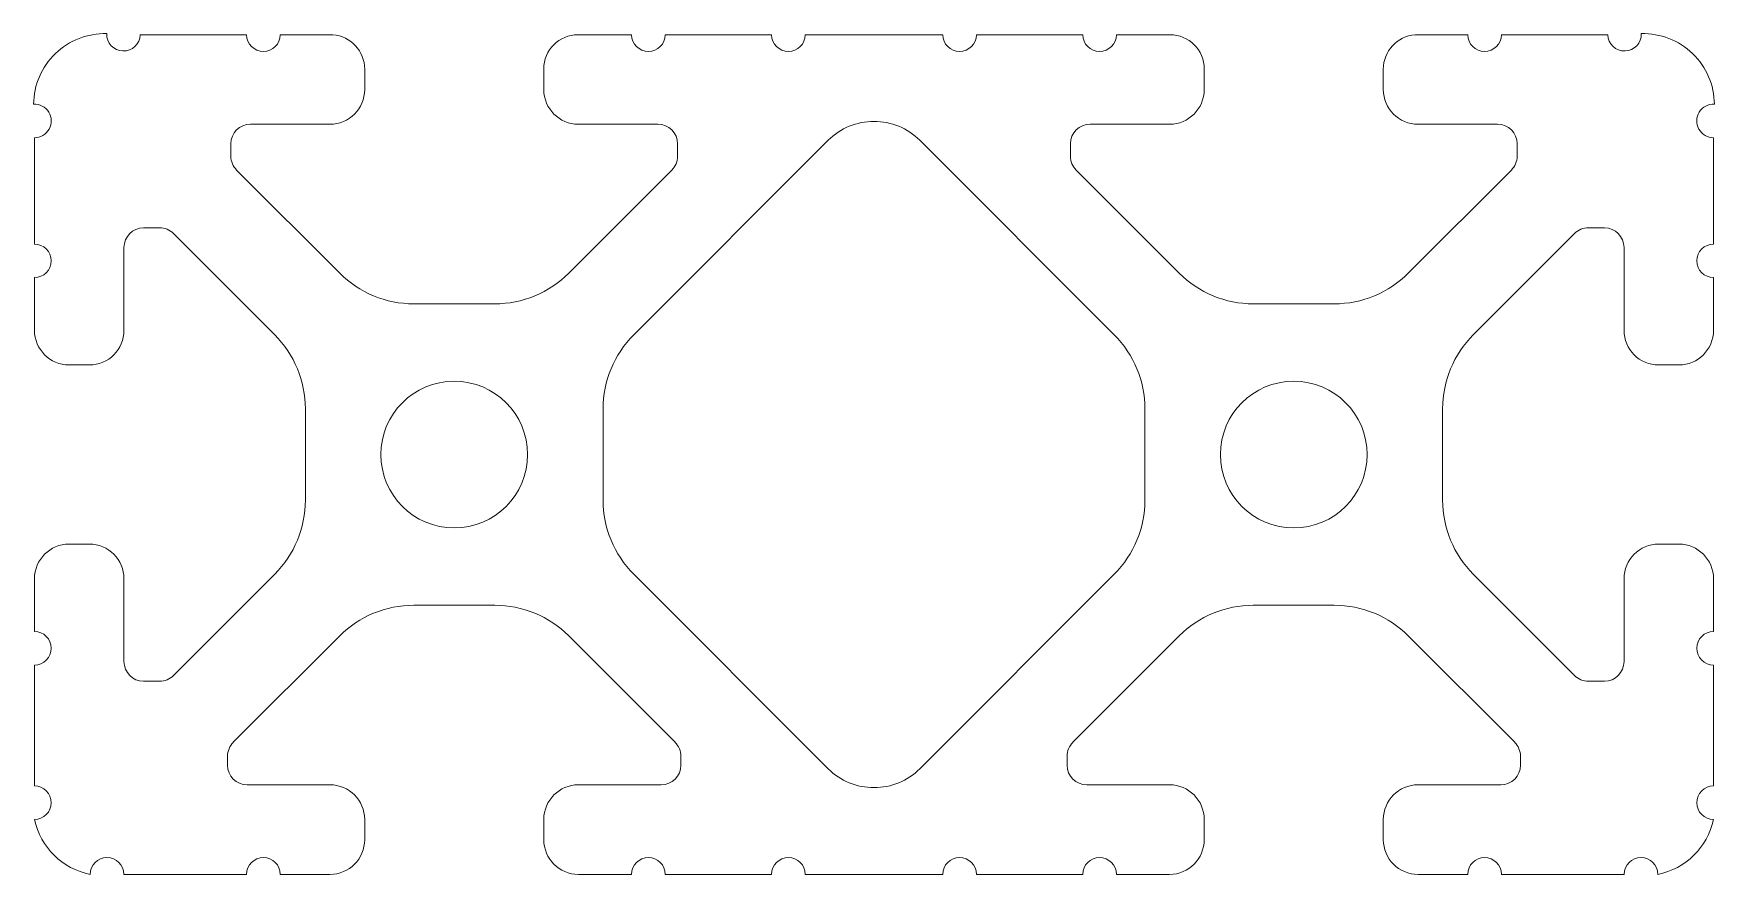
# Model space of a CAD drawing. Header units: inches. Extents: x -1.5 to 1.5, y -0.75 to 0.75.
import ezdxf

# ---------------------------------------------------------------- set-up
doc = ezdxf.new("R2010")
doc.units = ezdxf.units.IN
doc.header["$MEASUREMENT"] = 0

msp = doc.modelspace()

# ---------------------------------------------------------------- linework, layer by layer
at = {"color": 7, "linetype": 'Continuous', "lineweight": 15}
for p, q in [((-1.1209, 0.75), (-1.3109, 0.75)), ((-0.9669, 0.75), (-1.0609, 0.75)), ((-0.433, 0.75), (-0.5288, 0.75)), ((-0.1829, 0.75), (-0.373, 0.75)), ((0.1229, 0.75), (-0.1229, 0.75)), ((0.373, 0.75), (0.1829, 0.75)), ((0.5288, 0.75), (0.433, 0.75)), ((1.0609, 0.75), (0.9669, 0.75)), ((1.3109, 0.75), (1.1209, 0.75)), ((-0.91, 0.652), (-0.91, 0.6882)), ((-0.59, 0.6888), (-0.59, 0.652)), ((0.59, 0.652), (0.59, 0.6888)), ((0.91, 0.6882), (0.91, 0.652)), ((-1.114, 0.59), (-0.972, 0.59)), ((-0.528, 0.59), (-0.386, 0.59)), ((0.386, 0.59), (0.528, 0.59)), ((0.972, 0.59), (1.114, 0.59)), ((-1.5, 0.566), (-1.5, 0.376)), ((-1.149, 0.5329), (-1.149, 0.555)), ((-0.0818, 0.5613), (-0.4292, 0.2139)), ((-0.351, 0.555), (-0.351, 0.5329)), ((0.4292, 0.2139), (0.0818, 0.5613)), ((0.351, 0.5329), (0.351, 0.555)), ((1.149, 0.555), (1.149, 0.5329)), ((1.5, 0.376), (1.5, 0.566)), ((-0.9546, 0.324), (-1.1387, 0.5081)), ((-0.3613, 0.5081), (-0.5454, 0.324)), ((0.5454, 0.324), (0.3613, 0.5081)), ((1.1387, 0.5081), (0.9546, 0.324)), ((-1.305, 0.405), (-1.2764, 0.405)), ((-1.2517, 0.3947), (-1.0708, 0.2139)), ((1.0708, 0.2139), (1.2517, 0.3947)), ((1.2764, 0.405), (1.305, 0.405)), ((-1.34, 0.222), (-1.34, 0.37)), ((1.34, 0.37), (1.34, 0.222)), ((-1.5, 0.316), (-1.5, 0.222)), ((1.5, 0.222), (1.5, 0.316)), ((-0.6776, 0.2692), (-0.8224, 0.2692)), ((0.8224, 0.2692), (0.6776, 0.2692)), ((-1.438, 0.16), (-1.402, 0.16)), ((1.402, 0.16), (1.438, 0.16)), ((-1.016, 0.0816), (-1.016, -0.0816)), ((-0.484, 0.0816), (-0.484, -0.0816)), ((0.484, -0.0816), (0.484, 0.0816)), ((1.016, -0.0816), (1.016, 0.0816)), ((-1.402, -0.16), (-1.438, -0.16)), ((1.438, -0.16), (1.402, -0.16)), ((-1.5, -0.222), (-1.5, -0.316)), ((-1.34, -0.37), (-1.34, -0.222)), ((-1.0708, -0.2139), (-1.2517, -0.3947)), ((-0.4292, -0.2139), (-0.0818, -0.5613)), ((0.0818, -0.5613), (0.4292, -0.2139)), ((1.2517, -0.3947), (1.0708, -0.2139)), ((1.34, -0.222), (1.34, -0.37)), ((1.5, -0.316), (1.5, -0.222)), ((-0.8224, -0.2692), (-0.6776, -0.2692)), ((0.6776, -0.2692), (0.8224, -0.2692)), ((-1.1447, -0.5141), (-0.9546, -0.324)), ((-0.5454, -0.324), (-0.3553, -0.5141)), ((0.3553, -0.5141), (0.5454, -0.324)), ((0.9546, -0.324), (1.1447, -0.5141)), ((-1.5, -0.376), (-1.5, -0.592)), ((1.5, -0.592), (1.5, -0.376)), ((-1.2764, -0.405), (-1.305, -0.405)), ((1.305, -0.405), (1.2764, -0.405)), ((-1.155, -0.555), (-1.155, -0.5389)), ((-0.345, -0.5389), (-0.345, -0.555)), ((0.345, -0.555), (0.345, -0.5389)), ((1.155, -0.5389), (1.155, -0.555)), ((-0.972, -0.59), (-1.12, -0.59)), ((-0.38, -0.59), (-0.528, -0.59)), ((0.528, -0.59), (0.38, -0.59)), ((1.12, -0.59), (0.972, -0.59)), ((-0.91, -0.688), (-0.91, -0.652)), ((-0.59, -0.652), (-0.59, -0.688)), ((0.59, -0.688), (0.59, -0.652)), ((0.91, -0.652), (0.91, -0.688)), ((-1.3404, -0.75), (-1.1209, -0.75)), ((-1.0609, -0.75), (-0.972, -0.75)), ((-0.528, -0.75), (-0.433, -0.75)), ((-0.373, -0.75), (-0.1829, -0.75)), ((-0.1229, -0.75), (0.1229, -0.75)), ((0.1829, -0.75), (0.373, -0.75)), ((0.433, -0.75), (0.528, -0.75)), ((0.972, -0.75), (1.0609, -0.75)), ((1.1209, -0.75), (1.3404, -0.75))]:
    msp.add_line(p, q, dxfattribs=at)
for centre in [(-0.75, 0), (0.75, 0)]:
    msp.add_circle(centre, 0.131, dxfattribs=at)
for centre, radius, start, end in [((-1.3741, 0.6245), 0.1274, 88.5218, 179.3767), ((-1.3409, 0.7509), 0.03, 178.239, 358.239), ((1.3409, 0.7509), 0.03, 181.761, 1.761), ((1.3741, 0.6245), 0.1274, 0.6233, 91.4782), ((-1.0909, 0.75), 0.03, 180, 360), ((-0.972, 0.6882), 0.062, 0, 85.2691), ((-0.5288, 0.6888), 0.0612, 90, 180), ((-0.403, 0.75), 0.03, 180, 0), ((-0.1529, 0.75), 0.03, 180, 360), ((0.1529, 0.75), 0.03, 180, 0), ((0.403, 0.75), 0.03, 180, 0), ((0.5288, 0.6888), 0.0612, 0, 90), ((0.972, 0.6882), 0.062, 94.7309, 180), ((1.0909, 0.75), 0.03, 180, 360), ((-0.972, 0.652), 0.062, 270, 0), ((-0.528, 0.652), 0.062, 180, 270), ((0.528, 0.652), 0.062, 270, 0), ((0.972, 0.652), 0.062, 180, 270), ((-1.5, 0.596), 0.03, 270, 92.8295), ((1.5, 0.596), 0.03, 87.1705, 270), ((-1.114, 0.555), 0.035, 90, 180), ((-0.386, 0.555), 0.035, 0, 90), ((-0.0005, 0.48), 0.115, 89.7734, 135.0001), ((0.0005, 0.48), 0.115, 44.9999, 90.2266), ((0.386, 0.555), 0.035, 90, 180), ((1.114, 0.555), 0.035, 0, 90), ((-1.114, 0.5329), 0.035, 180, 224.9999), ((-0.386, 0.5329), 0.035, 315.0001, 0), ((0.386, 0.5329), 0.035, 180, 224.9999), ((1.114, 0.5329), 0.035, 315.0001, 0), ((-1.305, 0.37), 0.035, 90, 180), ((-1.2764, 0.37), 0.035, 44.9999, 90), ((1.2764, 0.37), 0.035, 90, 135.0001), ((1.305, 0.37), 0.035, 0, 90), ((-1.5, 0.346), 0.03, 270, 90), ((1.5, 0.346), 0.03, 90, 270), ((-0.8224, 0.4562), 0.187, 224.9999, 270), ((-0.6776, 0.4562), 0.187, 270, 315.0001), ((0.6776, 0.4562), 0.187, 224.9999, 270), ((0.8224, 0.4562), 0.187, 270, 315.0001), ((-1.438, 0.222), 0.062, 180, 270), ((-1.402, 0.222), 0.062, 270, 0), ((-1.203, 0.0816), 0.187, 0, 44.9999), ((-0.297, 0.0816), 0.187, 135.0001, 180), ((0.297, 0.0816), 0.187, 0, 44.9999), ((1.203, 0.0816), 0.187, 135.0001, 180), ((1.402, 0.222), 0.062, 180, 270), ((1.438, 0.222), 0.062, 270, 0), ((-1.203, -0.0816), 0.187, 315.0001, 0), ((-0.297, -0.0816), 0.187, 180, 224.9999), ((0.297, -0.0816), 0.187, 315.0001, 0), ((1.203, -0.0816), 0.187, 180, 224.9999), ((-1.438, -0.222), 0.062, 90, 180), ((-1.402, -0.222), 0.062, 0, 90), ((1.402, -0.222), 0.062, 90, 180), ((1.438, -0.222), 0.062, 0, 90), ((-0.8224, -0.4562), 0.187, 90, 135.0001), ((-0.6776, -0.4562), 0.187, 44.9999, 90), ((0.6776, -0.4562), 0.187, 90, 135.0001), ((0.8224, -0.4562), 0.187, 44.9999, 90), ((-1.5, -0.346), 0.03, 270, 90), ((1.5, -0.346), 0.03, 90, 270), ((-1.305, -0.37), 0.035, 180, 270), ((1.305, -0.37), 0.035, 270, 0), ((-1.2764, -0.37), 0.035, 270, 315.0001), ((1.2764, -0.37), 0.035, 224.9999, 270), ((-1.12, -0.5389), 0.035, 135.0001, 180), ((-0.38, -0.5389), 0.035, 0, 44.9999), ((0.38, -0.5389), 0.035, 135.0001, 180), ((1.12, -0.5389), 0.035, 0, 44.9999), ((-1.12, -0.555), 0.035, 180, 270), ((-0.38, -0.555), 0.035, 270, 0), ((-0.0005, -0.48), 0.115, 224.9999, 270.2266), ((0.0005, -0.48), 0.115, 269.7734, 315.0001), ((0.38, -0.555), 0.035, 180, 270), ((1.12, -0.555), 0.035, 270, 0), ((-1.5, -0.622), 0.03, 270, 90), ((-0.972, -0.652), 0.062, 0, 90), ((-0.528, -0.652), 0.062, 90, 180), ((0.528, -0.652), 0.062, 0, 90), ((0.972, -0.652), 0.062, 90, 180), ((1.5, -0.622), 0.03, 90, 270), ((-1.3758, -0.6254), 0.127, 192.0701, 258.8145), ((1.3755, -0.6251), 0.1274, 281.2906, 347.8247), ((-0.972, -0.688), 0.062, 270, 0), ((-0.528, -0.688), 0.062, 180, 270), ((0.528, -0.688), 0.062, 270, 0), ((0.972, -0.688), 0.062, 180, 270), ((-1.3704, -0.75), 0.03, 0, 180), ((-1.0909, -0.75), 0.03, 360, 180), ((-0.403, -0.75), 0.03, 360, 180), ((-0.1529, -0.75), 0.03, 0, 180), ((0.1529, -0.75), 0.03, 0, 180), ((0.403, -0.75), 0.03, 360, 180), ((1.0909, -0.75), 0.03, 360, 180), ((1.3704, -0.75), 0.03, 0, 180)]:
    msp.add_arc(centre, radius, start, end, dxfattribs=at)

doc.saveas('drawing.dxf')
